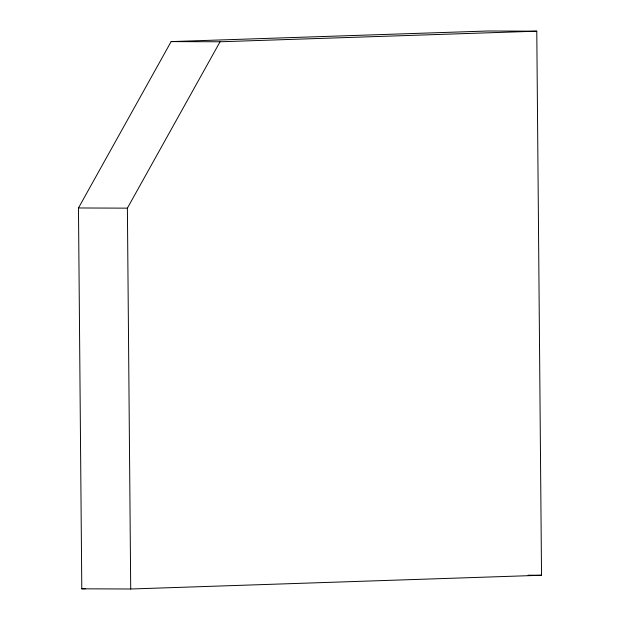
<?xml version="1.0" encoding="UTF-8"?>
<svg xmlns="http://www.w3.org/2000/svg" width="620" height="620" viewBox="0 0 620 620"><rect width="100%" height="100%" fill="white"/><g stroke="black" fill="none" stroke-linecap="round" stroke-linejoin="round"><path stroke-width="0.93" d="M78.469 207.971L171.128 41.602L487.863 31L536.781 31.178L541.531 575.251L130.712 589L81.794 588.822L78.469 207.971L127.387 208.149L220.046 41.78L536.781 31.178M81.794 588.822L85.661 588.698M171.128 41.602L220.046 41.78M528.101 575.197L541.531 575.251M127.387 208.149L130.712 589"/></g></svg>
